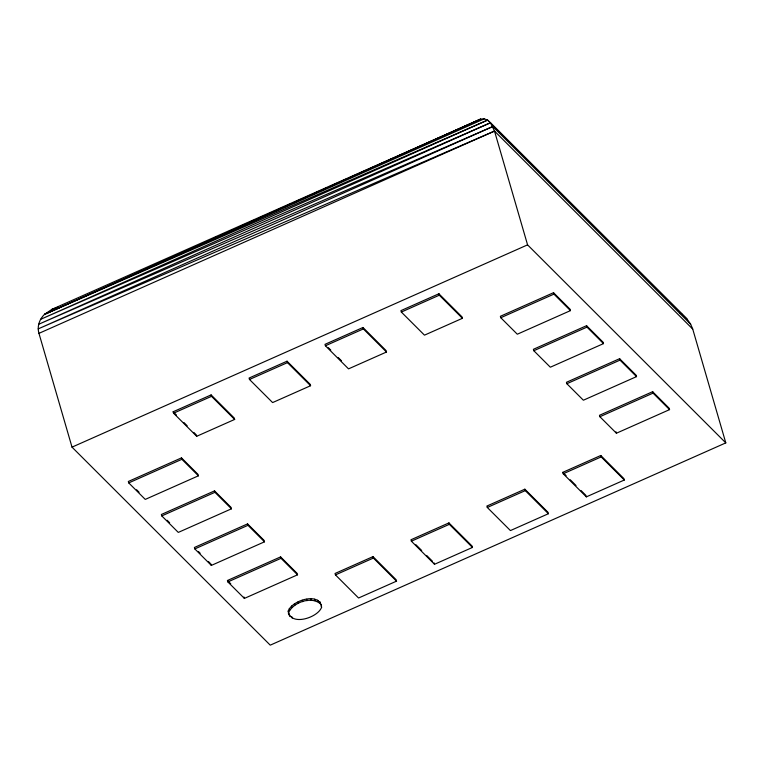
<?xml version="1.0" encoding="UTF-8"?>
<svg xmlns="http://www.w3.org/2000/svg" width="764" height="764" viewBox="0 0 764 764"><rect width="100%" height="100%" fill="white"/><g stroke="black" fill="none" stroke-linecap="round" stroke-linejoin="round"><path stroke-width="1.15" d="M288.276 610.933C292.029 600.313 319.963 591.498 321.596 607.275C317.843 617.885 289.909 626.7 288.276 610.933L288.763 614.619M288.687 612.356C293.787 601.688 313.173 595.385 321.52 605.012M349.52 177.678L480.604 119.108L44.522 314.338C39.451 319.18 36.873 326.514 38.954 333.352L72.017 447.141L270.246 645.16L725.8 442.881L692.738 329.093L690.627 324.137L687.017 319.065L490.488 122.756L487.594 120.101L484.242 118.84L480.604 119.108L51.942 309.334L44.522 314.338L487.594 120.101L687.017 319.065M214.522 237.91L216.699 236.935M227.586 232.075L230.852 230.623M239.562 226.736L242.828 225.275M245.005 224.301L249.36 222.362M251.537 221.388L254.804 219.936M260.247 217.501L270.045 213.137M272.223 212.163L278.755 209.25M280.932 208.276L285.287 206.337M287.465 205.363L290.731 203.902M292.908 202.938L305.972 197.102M308.15 196.138L326.658 187.877M328.835 186.903L347.343 178.642M725.8 442.881L527.571 244.862L494.509 131.083L490.488 122.756L38.592 324.308L492.809 126.528L690.627 324.137M44.522 314.338L484.242 118.84M487.594 120.101L40.502 319.371L490.488 122.756M492.809 126.528L38.2 328.892L494.509 131.083L692.738 329.093M38.954 333.352L494.509 131.083M72.017 447.141L527.571 244.862M173.151 411.767L211.112 394.912L234.242 418.013L234.653 419.436L196.692 436.292L173.562 413.19L173.151 411.767L176.455 415.072M287.035 361.2L249.074 378.056L249.484 379.479L272.614 402.58L310.576 385.724L310.165 384.302L287.035 361.2L287.455 362.623L310.576 385.724M362.967 327.489L325.006 344.344L325.416 345.767L348.537 368.869L386.508 352.013L386.087 350.59L362.967 327.489L363.377 328.912L386.508 352.013M438.889 293.777L400.928 310.633L401.339 312.056L424.469 335.157L462.43 318.301L462.019 316.879L438.889 293.777L439.3 295.2L462.43 318.301M173.562 413.19L211.523 396.335L234.653 419.436M249.484 379.479L287.455 362.623M325.416 345.767L363.377 328.912M401.339 312.056L439.3 295.2M181.479 457.884L128.333 481.482L128.744 482.905L145.265 499.408L198.411 475.81L198 474.387L181.479 457.884L181.889 459.307L198.411 475.81M553.518 292.698L500.372 316.296L500.783 317.719L517.304 334.221L570.45 310.623L570.039 309.2L553.518 292.698L553.929 294.121L570.45 310.623M128.744 482.905L181.889 459.307M500.783 317.719L553.929 294.121M214.522 490.889L161.366 514.487L161.787 515.91L178.298 532.413L231.454 508.814L231.034 507.391L214.522 490.889L214.932 492.312L231.454 508.814M586.551 325.693L533.406 349.301L533.816 350.724L550.338 367.217L603.484 343.619L603.073 342.196L586.551 325.693L586.972 327.116L603.484 343.619M161.787 515.91L214.932 492.312M533.816 350.724L586.972 327.116M247.555 523.894L194.409 547.492L194.82 548.915L211.341 565.417L264.487 541.819L264.077 540.396L247.555 523.894L247.975 525.317L264.487 541.819M619.594 358.698L566.449 382.296L566.859 383.719L583.381 400.221L636.527 376.623L636.116 375.2L619.594 358.698L620.005 360.121L636.527 376.623M194.82 548.915L247.975 525.317M566.859 383.719L620.005 360.121M227.452 580.497L280.598 556.899L297.12 573.392L297.53 574.814L244.385 598.413L227.863 581.92L227.452 580.497L230.747 583.791M652.628 391.703L599.482 415.301L599.893 416.724L616.414 433.226L669.56 409.628L669.149 408.205L652.628 391.703L653.048 393.126L669.56 409.628M227.863 581.92L281.009 558.322L297.53 574.814M599.893 416.724L653.048 393.126M373.004 556.622L335.043 573.477L335.453 574.9L358.574 598.002L396.545 581.146L396.124 579.723L373.004 556.622L373.415 558.045L396.545 581.146M448.926 522.91L410.965 539.766L411.376 541.189L434.506 564.29L472.467 547.435L472.056 546.012L448.926 522.91L449.337 524.333L472.467 547.435M524.849 489.199L486.888 506.054L487.298 507.477L510.428 530.579L548.39 513.723L547.979 512.3L524.849 489.199L525.269 490.622L548.39 513.723M562.82 472.343L600.781 455.487L623.901 478.589L624.322 480.012L586.36 496.867L563.23 473.766L562.82 472.343L566.124 475.647M335.453 574.9L373.415 558.045M411.376 541.189L449.337 524.333M487.298 507.477L525.269 490.622M563.23 473.766L601.192 456.91L624.322 480.012M51.942 309.334L58.713 307.052M679.998 312.896L681.87 314.166M570.25 479.763L576.027 485.541M580.984 490.498L585.94 495.444L586.36 496.867M328.31 347.649L330.783 350.122M338.213 357.542L341.518 360.847M415.922 544.722L421.699 550.491M426.656 555.447L432.443 561.215M183.885 422.492L187.19 425.796M193.798 432.395L196.281 434.869L196.692 436.292M136.594 489.734L139.067 492.217M167.154 520.265L169.627 522.738M198.535 551.618L200.187 553.27M208.448 561.521L210.1 563.163M288.353 613.196L289.957 616.558M616.004 431.803L616.414 433.226M600.781 455.487L601.192 456.91M434.095 562.867L434.506 564.29M321.186 605.852L321.596 607.275M319.915 601.65L320.326 603.073M317.69 600.17L318.101 601.593M314.577 599.253L314.988 600.676M310.795 598.957L311.206 600.38M306.603 599.301L307.013 600.724M302.277 600.275L302.687 601.688M298.122 601.793L298.533 603.216M294.417 603.761L294.828 605.183M280.598 556.899L281.009 558.322M291.418 606.043L291.829 607.466M289.317 608.488L289.737 609.911M291.772 616.615L292.182 618.038M211.112 394.912L211.523 396.335M243.964 596.999L244.385 598.413M210.931 563.994L211.341 565.417"/></g></svg>
